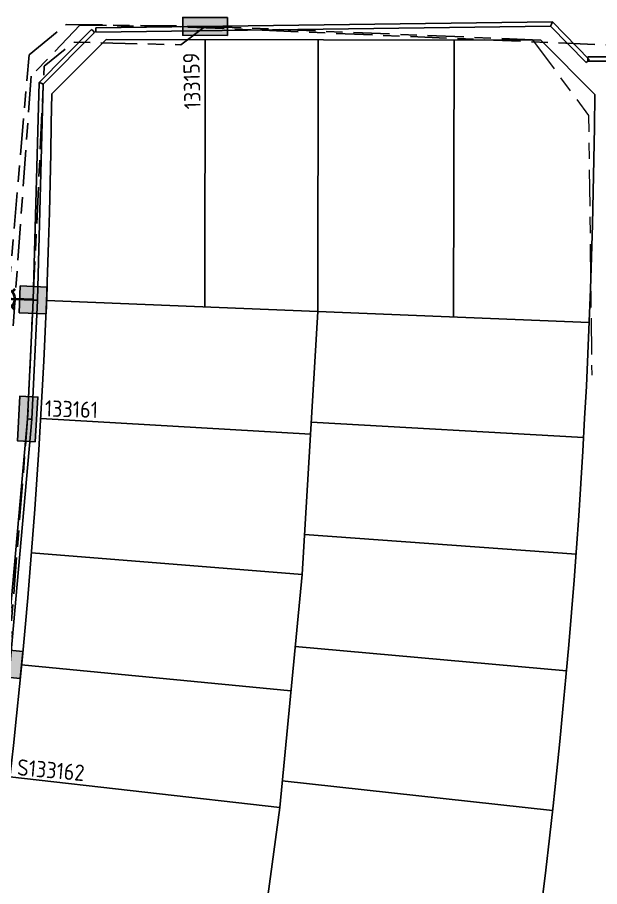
# Model space of a CAD drawing. Extents: x 294483 to 298733, y 6233899 to 6239242.
# Drawn here: x 296397 to 296461.3, y 6236305.3 to 6236401.4 of the extents above; entities that cross this region are included whole.
import ezdxf
from ezdxf.enums import TextEntityAlignment as Align

# ---------------------------------------------------------------- set-up
doc = ezdxf.new("R2010")
doc.units = 0
doc.linetypes.add('Cable Exist UG', pattern=[8.2, 4, -1.2, 1.8, -1.2])
for name, color, linetype in [('_User_LV_Exist', 7, 'Continuous'), ('Duct_SP_EXT', 7, 'Continuous'), ('Equip_LV_EXT', 7, 'Continuous'), ('Equip_SP_SL_EXT', 7, 'Continuous'), ('Notes', 7, 'Continuous'), ('SupportsUG_SP_LV_SL_EXT', 7, 'Continuous'), ('UG_Details_SP_MISC', 7, 'Continuous')]:
    doc.layers.add(name, color=color, linetype=linetype)
doc.layers.add('Mains_HV_EXT', color=1, linetype='Continuous', lineweight=25, true_color=0xff0000)
doc.styles.add('COLUMN_LABEL', font='arial.ttf')
doc.styles.add('iecARIAL', font='arial.ttf', dxfattribs={"height": 2})
doc.styles.add('POLE_LABEL', font='arial.ttf')
doc.styles.get("Standard").update_dxf_attribs({"font": 'isocp.shx'})

# ---------------------------------------------------------------- blocks, each defined once
blk = doc.blocks.new('*U149')
blk.add_hatch(color=256).paths.add_polyline_path([(-2.475, 0.99), (-2.475, -0.99), (2.475, -0.99), (2.475, 0.99)])
blk.add_lwpolyline([(-2.475, -0.99), (2.475, -0.99), (2.475, 0.99), (-2.475, 0.99)], close=True)
at = {"style": 'iecARIAL', "flags": 8}
blk.add_attdef('ASSET_NUM', (1.5, 3.5), '', height=2.5, dxfattribs=at)
for tag, p, flags in [('OWNED_BY', (0, -0.2), 9), ('STATE', (0, -0.4), 9), ('SUPPORT_TYPE', (0, -0.6), 9), ('USAGE', (0, -0.8), 9), ('LEGEND', (0, -1), 9), ('STREETNAME', (0, -1.8), 9), ('SUBURB', (0, -2), 1), ('LOCATION', (0, -1.2), 9), ('NOTES', (0, -1.4), 9), ('PARENT', (0, -1.6), 9)]:
    blk.add_attdef(tag, p, '', height=0.2, dxfattribs=dict(flags=flags))
blk = doc.blocks.new('COLUMN_EXT')
blk.add_hatch(color=256).paths.add_polyline_path([(-1.485, 1.485), (-1.485, -1.485), (1.485, -1.485), (1.485, 1.485)])
blk.add_lwpolyline([(-1.485, -1.485), (1.485, -1.485), (1.485, 1.485), (-1.485, 1.485)], close=True)
for tag, height, style, flags, p in [('ASSET_NUM', 2.5, 'COLUMN_LABEL', 8, (2, 2)), ('STRUCTURE_PLANT_NUMBER', 0.2, 'POLE_LABEL', 9, (1.813, 0.031)), ('STREET_CODE', 0.2, 'COLUMN_LABEL', 9, (1.813, -0.2))]:
    blk.add_attdef(tag, text='', height=height, dxfattribs=dict(style=style, flags=flags)).set_placement(p, align=Align.MIDDLE_LEFT)
at = {"flags": 9}
for tag, p in [('STATE', (1.813, -0.8)), ('COLUMN_TYPE', (1.813, -0.4)), ('OWNED_BY', (1.813, -0.6)), ('USAGE', (1.813, -1)), ('STREETNAME', (1.813, -1.6)), ('SUBURB', (1.813, -1.8)), ('LEGEND', (1.813, -1.2)), ('LOCATION', (1.813, -1.4)), ('NOTES', (1.813, -2))]:
    blk.add_attdef(tag, text='', height=0.2, dxfattribs=at).set_placement(p, align=Align.MIDDLE_LEFT)
at = {"flags": 1}
blk.add_attdef('Z', (1.813, -2.351), '', height=0.2, dxfattribs=at)
blk = doc.blocks.new('*U18')
at = {"lineweight": 40}
for p, q in [((2.17, 4.25), (4.74, 0.56)), ((3.82, 4.43), (3.72, 3.88)), ((1.43, 2.77), (1.98, 2.67)), ((1.61, 1.12), (5.3, 3.69)), ((0, 0), (2.23, 1.55)), ((5.49, 2.04), (4.93, 2.14)), ((3.09, 0.37), (3.19, 0.93))]:
    blk.add_line(p, q, dxfattribs=at)
blk.add_circle((3.46, 2.4), 1.5, dxfattribs=at)
at = {"style": 'iecARIAL', "flags": 8}
blk.add_attdef('ASSET_NUM', (1.5, 1.5), '', height=2.5, dxfattribs=at)
for tag, p, height, flags in [('CONSTRUCTED_VOLTAGE', (0.98, -0.65), 0.2, 9), ('CONTROL_TYPE', (0.98, -0.85), 0.2, 9), ('LANTERN_PURPOSE', (0.98, -1.05), 0.2, 9), ('LANTERN_TYPE', (0.98, -1.25), 0.2, 9), ('NO_PHASES', (0.98, -1.45), 0.2, 9), ('LNUMBER', (2.18, -3.25), 2.5, 8), ('STATE', (0.98, -2.25), 0.2, 9), ('OPERATING_VOLTAGE', (0.98, -1.65), 0.2, 9), ('ORIENTATION', (0.98, -1.85), 0.2, 9), ('OWNED_BY', (0.98, -2.05), 0.2, 9), ('USAGE', (0.98, -2.45), 0.2, 9), ('CEXIST', (0.98, -2.65), 0.2, 9), ('CNEW', (0.98, -2.85), 0.2, 9), ('CNUMBER', (0.98, -3.05), 0.2, 9), ('CREMOVE', (0.98, -3.25), 0.2, 9), ('CREPLACE', (0.98, -3.45), 0.2, 9), ('LKINGHEIGHT', (0.98, -3.65), 0.2, 9), ('LBRACKET', (0.98, -3.85), 0.2, 9), ('LBRACKETVOCAB', (0.98, -4.05), 0.2, 9), ('LCATEGORY', (0.98, -4.25), 0.2, 9), ('LCHARGE1', (0.98, -4.45), 0.2, 9), ('LCHARGE1PERCENT', (0.98, -4.65), 0.2, 9), ('LCHARGE2', (0.98, -4.85), 0.2, 9), ('LCHARGE2PERCENT', (0.98, -5.05), 0.2, 9), ('LCHARGE3', (0.98, -5.25), 0.2, 9), ('LCHARGE3PERCENT', (0.98, -5.45), 0.2, 9), ('LEXIST', (0.98, -5.65), 0.2, 9), ('LLAMP', (0.98, -5.85), 0.2, 9), ('LLAMPVOCAB', (0.98, -6.05), 0.2, 9), ('LMAST', (0.98, -6.25), 0.2, 9), ('LMASTVOCAB', (0.98, -6.45), 0.2, 9), ('LNEW', (0.98, -6.65), 0.2, 9), ('LANTNUMBER', (0.98, -6.85), 0.2, 9), ('LOUTREACH', (0.98, -7.25), 0.2, 9), ('LOUTREACHVOCAB', (0.98, -7.45), 0.2, 9), ('LRATECODE', (0.98, -7.65), 0.2, 9), ('LREMOVE', (0.98, -7.85), 0.2, 9), ('LREPLACE', (0.98, -8.05), 0.2, 9), ('LTYPE', (0.98, -8.25), 0.2, 9), ('LTYPEVOCAB', (0.98, -8.45), 0.2, 9), ('LEGEND', (0.98, -8.65), 0.2, 9), ('LOCATION', (0.98, -8.85), 0.2, 9), ('NOTES', (0.98, -9.05), 0.2, 9), ('STREETNAME', (0.98, -9.25), 0.2, 9), ('SUBURB', (0.98, -9.45), 0.2, 1)]:
    blk.add_attdef(tag, p, '', height=height, dxfattribs=dict(flags=flags))
blk = doc.blocks.new('*U152')
blk.add_hatch(color=256).paths.add_polyline_path([(-2.475, 0.99), (-2.475, -0.99), (2.475, -0.99), (2.475, 0.99)])
blk.add_lwpolyline([(-2.475, -0.99), (2.475, -0.99), (2.475, 0.99), (-2.475, 0.99)], close=True)
at = {"style": 'iecARIAL', "flags": 8}
blk.add_attdef('ASSET_NUM', (1.5, 3.5), '', height=2.5, dxfattribs=at)
for tag, p, flags in [('OWNED_BY', (0, -0.2), 9), ('STATE', (0, -0.4), 9), ('SUPPORT_TYPE', (0, -0.6), 9), ('USAGE', (0, -0.8), 9), ('LEGEND', (0, -1), 9), ('STREETNAME', (0, -1.8), 9), ('SUBURB', (0, -2), 1), ('LOCATION', (0, -1.2), 9), ('NOTES', (0, -1.4), 9), ('PARENT', (0, -1.6), 9)]:
    blk.add_attdef(tag, p, '', height=0.2, dxfattribs=dict(flags=flags))

msp = doc.modelspace()

# ---------------------------------------------------------------- linework, layer by layer
at = {"layer": '_User_LV_Exist', "color": 7, "linetype": 'Cable Exist UG', "flags": 128}
for points in [[(296417.75215, 6236400.37597), (296415.06901, 6236398.34237), (296403.28188, 6236398.62862), (296399.97, 6236395.99083), (296398.75326, 6236370.15077), (296398.14684, 6236356.99651), (296396.00462, 6236329.95676), (296394.8448, 6236317.60885), (296388.42777, 6236273.35517), (296386.04446, 6236261.2686), (296383.68885, 6236248.96622), (296377.33703, 6236222.38799), (296373.6341, 6236208.16134), (296373.6341, 6236208.16134)], [(296417.75215, 6236400.37597), (296453.93956, 6236398.88983)]]:
    msp.add_lwpolyline(points, dxfattribs=at)
at = {"layer": '_User_LV_Exist', "color": 7, "linetype": 'Cable Exist UG'}
msp.add_lwpolyline([(296390.93214, 6236361.87396), (296395.22393, 6236361.68967), (296398.31682, 6236397.21637), (296402.41229, 6236400.58497), (296417.75215, 6236400.37597)], dxfattribs=at)
at = {"layer": '_User_LV_Exist', "color": 7, "linetype": 'Cable Exist UG', "lineweight": 0, "flags": 128}
msp.add_lwpolyline([(296453.93956, 6236398.88983), (296460.11556, 6236390.52679), (296460.4691, 6236361.83288)], dxfattribs=at)
at = {"layer": 'Duct_SP_EXT'}
for p, q in [((296460.0239, 6236396.54067), (296460.02412, 6236396.78067)), ((296460.02434, 6236397.02067), (296460.02412, 6236396.78067)), ((296478.97742, 6236397.00303), (296460.02434, 6236397.02067)), ((296478.97698, 6236396.52303), (296460.0239, 6236396.54067))]:
    msp.add_line(p, q, dxfattribs=at)
at = {"layer": 'Mains_HV_EXT', "color": 0, "linetype": 'Cable Exist UG'}
for p, q in [((296403.92715, 6236400.50643), (296398.54037, 6236394.87406)), ((296415.0475, 6236400.33066), (296403.92715, 6236400.50643)), ((296469.00055, 6236398.02272), (296415.0475, 6236400.33066)), ((296398.54037, 6236394.87406), (296396.5503, 6236367.27214))]:
    msp.add_line(p, q, dxfattribs=at)
msp.add_arc((295598.02279, 6236416.68373), 878.17532, 349.44443176, 358.12473823, dxfattribs=at)
at = {"layer": 'Notes'}
for p, q in [((296406.83131, 6236398.91444), (296400.80205, 6236392.92338)), ((296454.83128, 6236398.84354), (296406.83131, 6236398.91444)), ((296417.71333, 6236369.38593), (296417.75693, 6236398.89831)), ((296430.2126, 6236368.87984), (296430.25691, 6236398.87984)), ((296445.21172, 6236368.27254), (296445.2569, 6236398.85769)), ((296460.80356, 6236392.83474), (296454.83128, 6236398.84354)), ((296460.18804, 6236367.66616), (296400.23716, 6236370.09352)), ((296399.59203, 6236357.0594), (296429.40153, 6236355.31526)), ((296429.48115, 6236356.64683), (296459.56939, 6236354.93966)), ((296428.73909, 6236344.23633), (296458.73096, 6236342.03925)), ((296398.56854, 6236342.18698), (296428.47503, 6236339.82013)), ((296427.70648, 6236331.84643), (296457.68046, 6236329.15437)), ((296427.23395, 6236326.94393), (296397.4825, 6236329.81154)), ((296425.99287, 6236314.06773), (296396.18488, 6236317.4565)), ((296426.27506, 6236316.99549), (296456.14035, 6236313.71785))]:
    msp.add_line(p, q, dxfattribs=at)
at = {"layer": 'Notes', "flags": 128}
msp.add_lwpolyline([(296404.00268, 6236199.85145), (296410.99891, 6236227.43679), (296416.45408, 6236252.72687), (296421.85336, 6236283.29935), (296425.99287, 6236314.06773), (296428.47503, 6236339.82013), (296430.2126, 6236368.87984)], dxfattribs=at)
at = {"layer": 'Notes'}
for radius, start, end in [(726, 342.92345107, 359.48375734), (786, 342.8201169, 359.51670481), (802, 342.79517255, 359.5246582)]:
    msp.add_arc((295674.83152, 6236399.46465), radius, start, end, dxfattribs=at)
at = {"layer": 'UG_Details_SP_MISC', "ltscale": 0.5}
for p, q in [((296405.67554, 6236400.21882), (296456.11934, 6236400.87524)), ((296455.91999, 6236400.3926), (296456.01966, 6236400.63392)), ((296456.11934, 6236400.87524), (296456.01966, 6236400.63392)), ((296456.11934, 6236400.87524), (296460.19546, 6236396.7085)), ((296399.40561, 6236394.18553), (296405.20432, 6236400.04635)), ((296399.88046, 6236393.983), (296405.54554, 6236399.70876)), ((296405.20432, 6236400.04635), (296405.37493, 6236399.87755)), ((296405.54554, 6236399.70876), (296405.37493, 6236399.87755)), ((296405.67554, 6236400.21882), (296405.67866, 6236399.97884)), ((296405.68179, 6236399.73887), (296405.67866, 6236399.97884)), ((296405.68179, 6236399.73887), (296455.91999, 6236400.3926)), ((296455.91999, 6236400.3926), (296459.85234, 6236396.37284)), ((296459.85234, 6236396.37284), (296460.0239, 6236396.54067)), ((296460.19546, 6236396.7085), (296460.0239, 6236396.54067)), ((296398.77391, 6236370.11984), (296399.40561, 6236394.18553)), ((296399.25375, 6236370.10724), (296399.88046, 6236393.983)), ((296399.40561, 6236394.18553), (296399.64304, 6236394.08427)), ((296399.88046, 6236393.983), (296399.64304, 6236394.08427)), ((296398.14728, 6236357.00282), (296398.77411, 6236370.12499)), ((296398.62625, 6236356.96985), (296399.25356, 6236370.10209)), ((296398.77391, 6236370.11984), (296399.01383, 6236370.11354)), ((296398.77411, 6236370.12499), (296399.01383, 6236370.11354)), ((296399.25375, 6236370.10724), (296399.01383, 6236370.11354)), ((296399.25356, 6236370.10209), (296399.01383, 6236370.11354)), ((296394.60577, 6236317.63035), (296398.14728, 6236357.00282)), ((296395.08384, 6236317.58735), (296398.62625, 6236356.96985)), ((296398.14728, 6236357.00282), (296398.38677, 6236356.98633)), ((296398.62625, 6236356.96985), (296398.38677, 6236356.98633))]:
    msp.add_line(p, q, dxfattribs=at)

# ---------------------------------------------------------------- block references
at = {"layer": 'Equip_LV_EXT'}
ref = msp.add_blockref('*U152', (296417.75215, 6236400.37597), dxfattribs=dict(at, rotation=179.9153667020584))
ref.add_attrib('ASSET_NUM', '133159', dxfattribs={"layer": '0', "height": 1.8, "rotation": 91.4625613}).set_placement((296416.28663, 6236394.34539), align=Align.MIDDLE_CENTER)
ref = msp.add_blockref('*U149', (296398.14684, 6236356.99651), dxfattribs=dict(at, rotation=86.74352095845579))
ref.add_attrib('ASSET_NUM', '133161', dxfattribs={"layer": '0', "height": 1.8, "rotation": 358.2907156}).set_placement((296402.98705, 6236358.07734), align=Align.MIDDLE_CENTER)
ref = msp.add_blockref('*U149', (296394.8448, 6236317.60885), dxfattribs=dict(at, rotation=83.36705858144676))
ref.add_attrib('ASSET_NUM', 'S133162', dxfattribs={"layer": '0', "height": 1.8, "rotation": 354.9142532}).set_placement((296400.71523, 6236318.19718), align=Align.MIDDLE_CENTER)
at = {"layer": 'Equip_SP_SL_EXT', "xscale": 0.7500000000000001, "yscale": 0.7500000000000001, "zscale": 0.7500000000000001, "rotation": 142.949994321907}
msp.add_blockref('*U18', (296398.75326, 6236370.15077), dxfattribs=at)
at = {"layer": 'SupportsUG_SP_LV_SL_EXT'}
for p, rotation in [((296398.75326, 6236370.15077), 87.79059594762128), ((296396.00462, 6236329.95676), 84.3881317084775)]:
    msp.add_blockref('COLUMN_EXT', p, dxfattribs=dict(at, rotation=rotation))

doc.saveas('drawing.dxf')
